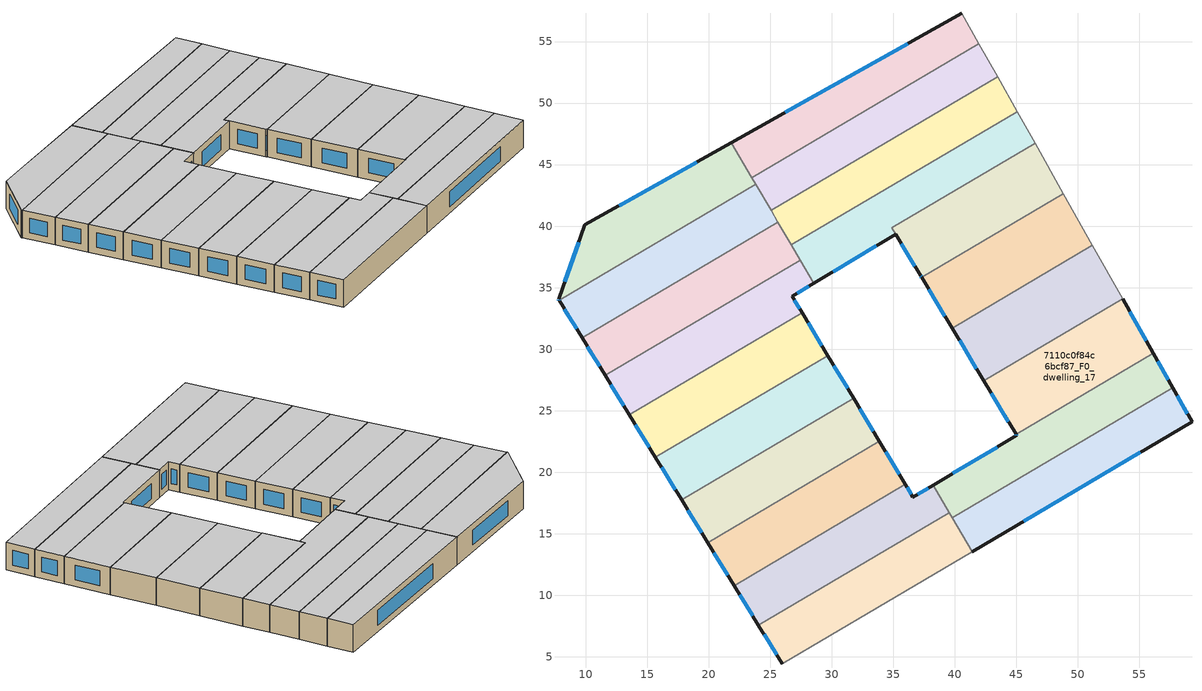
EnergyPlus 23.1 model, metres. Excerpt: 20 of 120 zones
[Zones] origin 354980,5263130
7110c0f84c6bcf87_F0_dwelling_0
 floor ground (EU_floor_Construction): 21.82,46.78 23.82,43.4 7.85,33.97 7.8,34.05 9.94,40.1 z0
 wall outside (EU_wall_Construction): 21.82,46.78 9.94,40.1 7.8,34.05 7.85,33.97 z0:3
 wall to 7110c0f84c6bcf87_F0_dwelling_1 (EU_wall_Construction): 7.85,33.97 23.82,43.4 z0:3
 wall to 7110c0f84c6bcf87_F0_dwelling_10 (EU_wall_Construction): 23.5,43.93 21.82,46.78 z0:3
 wall to 7110c0f84c6bcf87_F0_dwelling_11 (EU_wall_Construction): 23.82,43.4 23.5,43.93 z0:3
 window (EU_Window_Construction): 7.81,34.03 7.83,33.99 / 9.44,38.68 8.3,35.47 / 19.03,45.21 12.73,41.67 z0.7:2.3
 ceiling to 7110c0f84c6bcf87_F1_dwelling_0 (EU_floor_Construction): 23.82,43.4 21.82,46.78 9.94,40.1 7.8,34.05 7.85,33.97 z3
7110c0f84c6bcf87_F0_dwelling_1
 floor ground (EU_floor_Construction): 23.82,43.4 25.63,40.33 9.71,30.93 7.85,33.97 z0
 wall outside (EU_wall_Construction): 7.85,33.97 9.71,30.93 z0:3
 wall to 7110c0f84c6bcf87_F0_dwelling_2 (EU_wall_Construction): 9.71,30.93 25.63,40.33 z0:3
 wall to 7110c0f84c6bcf87_F0_dwelling_11 (EU_wall_Construction): 25.07,41.27 23.82,43.4 z0:3
 wall to 7110c0f84c6bcf87_F0_dwelling_12 (EU_wall_Construction): 25.63,40.33 25.07,41.27 z0:3
 window (EU_Window_Construction): 8.28,33.26 9.27,31.65 z0.7:2.3
 ceiling to 7110c0f84c6bcf87_F1_dwelling_1 (EU_floor_Construction): 25.63,40.33 23.82,43.4 7.85,33.97 9.71,30.93 z3
7110c0f84c6bcf87_F0_dwelling_10
 floor ground (EU_floor_Construction): 40.56,57.3 41.96,54.82 23.5,43.93 21.82,46.78 z0
 wall outside (EU_wall_Construction): 40.56,57.3 21.82,46.78 z0:3
 wall to 7110c0f84c6bcf87_F0_dwelling_11 (EU_wall_Construction): 23.5,43.93 41.96,54.82 z0:3
 wall adiabatic (EU_wall_Construction): 41.96,54.82 40.56,57.3 z0:3
 window (EU_Window_Construction): 36.16,54.83 26.22,49.25 z0.7:2.3
 ceiling to 7110c0f84c6bcf87_F1_dwelling_10 (EU_floor_Construction): 41.96,54.82 40.56,57.3 21.82,46.78 23.5,43.93 z3
7110c0f84c6bcf87_F0_dwelling_11
 floor ground (EU_floor_Construction): 41.96,54.82 43.48,52.13 25.07,41.27 23.5,43.93 z0
 wall to 7110c0f84c6bcf87_F0_dwelling_12 (EU_wall_Construction): 25.07,41.27 43.48,52.13 z0:3
 wall adiabatic (EU_wall_Construction): 43.48,52.13 41.96,54.82 z0:3
 ceiling to 7110c0f84c6bcf87_F1_dwelling_11 (EU_floor_Construction): 43.48,52.13 41.96,54.82 23.5,43.93 25.07,41.27 z3
7110c0f84c6bcf87_F0_dwelling_12
 floor ground (EU_floor_Construction): 43.48,52.13 45.07,49.31 26.72,38.48 25.07,41.27 z0
 wall adiabatic (EU_wall_Construction): 45.07,49.31 43.48,52.13 z0:3
 wall to 7110c0f84c6bcf87_F0_dwelling_13 (EU_wall_Construction): 26.72,38.48 45.07,49.31 z0:3
 wall to 7110c0f84c6bcf87_F0_dwelling_2 (EU_wall_Construction): 25.63,40.33 26.72,38.48 z0:3
 ceiling to 7110c0f84c6bcf87_F1_dwelling_12 (EU_floor_Construction): 45.07,49.31 43.48,52.13 25.07,41.27 26.72,38.48 z3
7110c0f84c6bcf87_F0_dwelling_13
 floor ground (EU_floor_Construction): 45.07,49.31 46.52,46.73 34.88,39.86 35.19,39.34 28.55,35.38 26.72,38.48 z0
 wall outside (EU_wall_Construction): 28.55,35.38 35.19,39.34 z0:3
 wall adiabatic (EU_wall_Construction): 46.52,46.73 45.07,49.31 z0:3
 wall to 7110c0f84c6bcf87_F0_dwelling_14 (EU_wall_Construction): 34.88,39.87 46.52,46.73 / 35.19,39.34 34.88,39.86 z0:3
 wall to 7110c0f84c6bcf87_F0_dwelling_3 (EU_wall_Construction): 27.45,37.24 28.55,35.38 z0:3
 wall to 7110c0f84c6bcf87_F0_dwelling_2 (EU_wall_Construction): 26.72,38.48 27.45,37.25 z0:3
 window (EU_Window_Construction): 30.11,36.31 33.63,38.41 z0.7:2.3
 ceiling to 7110c0f84c6bcf87_F1_dwelling_13 (EU_floor_Construction): 46.52,46.73 45.07,49.31 26.72,38.48 28.55,35.38 35.19,39.34 34.88,39.86 z3
7110c0f84c6bcf87_F0_dwelling_14
 floor ground (EU_floor_Construction): 46.52,46.73 48.83,42.64 37.3,35.84 37.22,35.97 34.88,39.87 z0
 wall outside (EU_wall_Construction): 35.19,39.35 37.22,35.97 37.3,35.84 z0:3
 wall adiabatic (EU_wall_Construction): 48.83,42.64 46.52,46.73 z0:3
 wall to 7110c0f84c6bcf87_F0_dwelling_15 (EU_wall_Construction): 37.3,35.84 48.83,42.64 z0:3
 window (EU_Window_Construction): 37.24,35.94 37.28,35.87 / 35.67,38.55 36.75,36.76 z0.7:2.3
 ceiling to 7110c0f84c6bcf87_F1_dwelling_14 (EU_floor_Construction): 48.83,42.64 46.52,46.73 34.88,39.87 37.22,35.97 37.3,35.84 z3
7110c0f84c6bcf87_F0_dwelling_15
 floor ground (EU_floor_Construction): 48.83,42.64 51.19,38.45 39.78,31.72 37.3,35.84 z0
 wall outside (EU_wall_Construction): 37.3,35.84 39.78,31.72 z0:3
 wall adiabatic (EU_wall_Construction): 51.19,38.45 48.83,42.64 z0:3
 wall to 7110c0f84c6bcf87_F0_dwelling_16 (EU_wall_Construction): 39.78,31.72 51.19,38.45 z0:3
 window (EU_Window_Construction): 37.88,34.87 39.2,32.68 z0.7:2.3
 ceiling to 7110c0f84c6bcf87_F1_dwelling_15 (EU_floor_Construction): 51.19,38.45 48.83,42.64 37.3,35.84 39.78,31.72 z3
7110c0f84c6bcf87_F0_dwelling_16
 floor ground (EU_floor_Construction): 51.19,38.45 53.65,34.08 42.36,27.42 39.78,31.72 z0
 wall outside (EU_wall_Construction): 39.78,31.72 42.36,27.42 z0:3
 wall to 7110c0f84c6bcf87_F0_dwelling_17 (EU_wall_Construction): 42.36,27.42 53.65,34.08 z0:3
 wall adiabatic (EU_wall_Construction): 53.65,34.08 51.19,38.45 z0:3
 window (EU_Window_Construction): 40.39,30.71 41.76,28.43 z0.7:2.3
 ceiling to 7110c0f84c6bcf87_F1_dwelling_16 (EU_floor_Construction): 53.65,34.08 51.19,38.45 39.78,31.72 42.36,27.42 z3
7110c0f84c6bcf87_F0_dwelling_17
 floor ground (EU_floor_Construction): 53.65,34.08 56.14,29.66 44.98,23.08 42.36,27.42 z0
 wall outside (EU_wall_Construction): 42.36,27.42 44.98,23.08 / 56.14,29.66 53.65,34.08 z0:3
 wall to 7110c0f84c6bcf87_F0_dwelling_18 (EU_wall_Construction): 44.98,23.08 56.14,29.66 z0:3
 window (EU_Window_Construction): 42.98,26.4 44.36,24.1 / 55.55,30.7 54.23,33.04 z0.7:2.3
 ceiling to 7110c0f84c6bcf87_F1_dwelling_17 (EU_floor_Construction): 56.14,29.66 53.65,34.08 42.36,27.42 44.98,23.08 z3
7110c0f84c6bcf87_F0_dwelling_18
 floor ground (EU_floor_Construction): 56.14,29.66 57.72,26.86 39.81,16.3 38.24,18.95 45.03,23 44.98,23.08 z0
 wall outside (EU_wall_Construction): 57.72,26.86 56.14,29.66 / 44.98,23.08 45.03,23 38.24,18.95 z0:3
 wall to 7110c0f84c6bcf87_F0_dwelling_19 (EU_wall_Construction): 39.81,16.3 57.72,26.86 z0:3
 wall to 7110c0f84c6bcf87_F0_dwelling_8 (EU_wall_Construction): 38.24,18.95 39.56,16.72 z0:3
 wall to 7110c0f84c6bcf87_F0_dwelling_9 (EU_wall_Construction): 39.56,16.72 39.81,16.3 z0:3
 window (EU_Window_Construction): 57.35,27.52 56.51,29.01 / 43.43,22.05 39.84,19.9 / 44.99,23.06 45.01,23.02 z0.7:2.3
 ceiling to 7110c0f84c6bcf87_F1_dwelling_18 (EU_floor_Construction): 57.72,26.86 56.14,29.66 44.98,23.08 45.03,23 38.24,18.95 39.81,16.3 z3
7110c0f84c6bcf87_F0_dwelling_19
 floor ground (EU_floor_Construction): 57.72,26.86 59.28,24.09 41.43,13.56 39.81,16.3 z0
 wall outside (EU_wall_Construction): 41.43,13.56 59.28,24.09 57.72,26.86 z0:3
 wall to 7110c0f84c6bcf87_F0_dwelling_9 (EU_wall_Construction): 39.81,16.3 41.43,13.56 z0:3
 window (EU_Window_Construction): 58.91,24.74 58.08,26.21 / 45.62,16.03 55.09,21.62 z0.7:2.3
 ceiling to 7110c0f84c6bcf87_F1_dwelling_19 (EU_floor_Construction): 59.28,24.09 57.72,26.86 39.81,16.3 41.43,13.56 z3
7110c0f84c6bcf87_F0_dwelling_2
 floor ground (EU_floor_Construction): 25.63,40.33 27.45,37.25 11.58,27.88 9.71,30.93 z0
 wall outside (EU_wall_Construction): 9.71,30.93 11.58,27.88 z0:3
 wall to 7110c0f84c6bcf87_F0_dwelling_3 (EU_wall_Construction): 11.58,27.88 27.45,37.25 z0:3
 window (EU_Window_Construction): 10.15,30.22 11.14,28.6 z0.7:2.3
 ceiling to 7110c0f84c6bcf87_F1_dwelling_2 (EU_floor_Construction): 27.45,37.25 25.63,40.33 9.71,30.93 11.58,27.88 z3
7110c0f84c6bcf87_F0_dwelling_3
 floor ground (EU_floor_Construction): 27.45,37.25 28.55,35.38 26.78,34.32 27.6,32.96 13.56,24.67 11.58,27.88 z0
 wall outside (EU_wall_Construction): 27.6,32.96 26.78,34.32 28.55,35.38 / 11.58,27.88 13.56,24.67 z0:3
 wall to 7110c0f84c6bcf87_F0_dwelling_4 (EU_wall_Construction): 13.56,24.67 27.6,32.96 z0:3
 window (EU_Window_Construction): 27.19,34.56 28.14,35.13 / 27.4,33.27 26.97,34 / 12.05,27.13 13.09,25.42 z0.7:2.3
 ceiling to 7110c0f84c6bcf87_F1_dwelling_3 (EU_floor_Construction): 27.6,32.96 26.78,34.32 28.55,35.38 27.45,37.25 11.58,27.88 13.56,24.67 z3
7110c0f84c6bcf87_F0_dwelling_4
 floor ground (EU_floor_Construction): 27.6,32.96 29.68,29.48 15.68,21.21 13.56,24.67 z0
 wall outside (EU_wall_Construction): 13.56,24.67 15.68,21.21 / 29.68,29.48 27.6,32.96 z0:3
 wall to 7110c0f84c6bcf87_F0_dwelling_5 (EU_wall_Construction): 15.68,21.21 29.68,29.48 z0:3
 window (EU_Window_Construction): 14.05,23.86 15.18,22.02 / 29.19,30.3 28.09,32.14 z0.7:2.3
 ceiling to 7110c0f84c6bcf87_F1_dwelling_4 (EU_floor_Construction): 29.68,29.48 27.6,32.96 13.56,24.67 15.68,21.21 z3
7110c0f84c6bcf87_F0_dwelling_5
 floor ground (EU_floor_Construction): 29.68,29.48 31.78,26 17.8,17.75 15.68,21.21 z0
 wall outside (EU_wall_Construction): 15.68,21.21 17.8,17.75 / 31.78,26 29.68,29.48 z0:3
 wall to 7110c0f84c6bcf87_F0_dwelling_6 (EU_wall_Construction): 17.8,17.75 31.78,26 z0:3
 window (EU_Window_Construction): 16.18,20.4 17.3,18.56 / 31.29,26.81 30.18,28.66 z0.7:2.3
 ceiling to 7110c0f84c6bcf87_F1_dwelling_5 (EU_floor_Construction): 31.78,26 29.68,29.48 15.68,21.21 17.8,17.75 z3
7110c0f84c6bcf87_F0_dwelling_6
 floor ground (EU_floor_Construction): 31.78,26 33.88,22.5 19.93,14.28 17.8,17.75 z0
 wall outside (EU_wall_Construction): 17.8,17.75 19.93,14.28 / 33.88,22.5 31.78,26 z0:3
 wall to 7110c0f84c6bcf87_F0_dwelling_7 (EU_wall_Construction): 19.93,14.28 33.88,22.5 z0:3
 window (EU_Window_Construction): 18.3,16.93 19.43,15.09 / 33.39,23.32 32.27,25.18 z0.7:2.3
 ceiling to 7110c0f84c6bcf87_F1_dwelling_6 (EU_floor_Construction): 33.88,22.5 31.78,26 17.8,17.75 19.93,14.28 z3
7110c0f84c6bcf87_F0_dwelling_7
 floor ground (EU_floor_Construction): 33.88,22.5 35.98,19 22.07,10.79 19.93,14.28 z0
 wall outside (EU_wall_Construction): 19.93,14.28 22.07,10.79 / 35.98,19 33.88,22.5 z0:3
 wall to 7110c0f84c6bcf87_F0_dwelling_8 (EU_wall_Construction): 22.07,10.79 35.98,19 z0:3
 window (EU_Window_Construction): 20.43,13.46 21.57,11.61 / 35.49,19.83 34.37,21.68 z0.7:2.3
 ceiling to 7110c0f84c6bcf87_F1_dwelling_7 (EU_floor_Construction): 35.98,19 33.88,22.5 19.93,14.28 22.07,10.79 z3
7110c0f84c6bcf87_F0_dwelling_8
 floor ground (EU_floor_Construction): 38.24,18.95 39.56,16.72 24.05,7.57 22.07,10.79 35.98,19 36.6,17.97 z0
 wall outside (EU_wall_Construction): 38.24,18.95 36.6,17.97 35.98,19 / 22.07,10.79 24.05,7.57 z0:3
 wall to 7110c0f84c6bcf87_F0_dwelling_9 (EU_wall_Construction): 24.05,7.57 39.56,16.72 z0:3
 window (EU_Window_Construction): 37.86,18.72 36.99,18.2 / 22.53,10.04 23.58,8.32 / 36.46,18.21 36.13,18.76 z0.7:2.3
 ceiling to 7110c0f84c6bcf87_F1_dwelling_8 (EU_floor_Construction): 39.56,16.72 38.24,18.95 36.6,17.97 35.98,19 22.07,10.79 24.05,7.57 z3
7110c0f84c6bcf87_F0_dwelling_9
 floor ground (EU_floor_Construction): 39.56,16.72 41.43,13.56 25.97,4.43 24.05,7.57 z0
 wall outside (EU_wall_Construction): 24.05,7.57 25.97,4.43 z0:3
 wall adiabatic (EU_wall_Construction): 25.97,4.43 41.43,13.56 z0:3
 window (EU_Window_Construction): 24.5,6.83 25.52,5.17 z0.7:2.3
 ceiling to 7110c0f84c6bcf87_F1_dwelling_9 (EU_floor_Construction): 41.43,13.56 39.56,16.72 24.05,7.57 25.97,4.43 z3
[Building]
EU S2 Campaign: North Axis=0; Terrain=City; Solar Distribution=FullExterior
[Site:Location]
Budapest.Ferenc.Liszt.Intl.AP: Latitude=47.437; Longitude=19.256; Time Zone=1; Elevation=185
[SizingPeriod:WeatherFileDays]
AnnualSizingPeriod: Begin Month=1; Begin Day of Month=1; End Month=12; End Day of Month=31; Day of Week for Start Day=Monday; Use Weather File Daylight Saving Period=No; Use Weather File Rain and Snow Indicators=No
[MATERIAL]
EU_InternalMass_Material: Roughness=MediumRough; Thickness=0.1; Conductivity=1; Density=1800; Specific Heat=900; Thermal Absorptance=0.9; Solar Absorptance=0.7; Visible Absorptance=0.7
[MATERIAL:NOMASS] Roughness=MediumRough; Thermal Absorptance=0.9; Solar Absorptance=0.7; Visible Absorptance=0.7
Name | Thermal Resistance
EU_wall_NoMass | 0.832559
EU_floor_NoMass | 0.872794
[WINDOWMATERIAL:SIMPLEGLAZINGSYSTEM]
EU_Window_SimpleGlazing: UFactor=2.79869; Solar Heat Gain Coefficient=0.75; Visible Transmittance=0.75
[CONSTRUCTION]
EU_wall_Construction: EU_wall_NoMass
EU_floor_Construction: EU_floor_NoMass
EU_Window_Construction: EU_Window_SimpleGlazing
EU_InternalMass_Construction: EU_InternalMass_Material
[ZONE] Type=1; Multiplier=1; Ceiling Height=autocalculate; Floor Area=autocalculate; Part of Total Floor Area=Yes
Name | Volume
7110c0f84c6bcf87_F0_dwelling_0; 7110c0f84c6bcf87_F0_dwelling_8 | 198.096
7110c0f84c6bcf87_F0_dwelling_1; 7110c0f84c6bcf87_F0_dwelling_7 | 198.142
7110c0f84c6bcf87_F0_dwelling_10 | 198.095
7110c0f84c6bcf87_F0_dwelling_11 | 198.165
7110c0f84c6bcf87_F0_dwelling_12 | 207.675
7110c0f84c6bcf87_F0_dwelling_13 | 203.105
7110c0f84c6bcf87_F0_dwelling_14 | 189.547
7110c0f84c6bcf87_F0_dwelling_15 | 192.073
7110c0f84c6bcf87_F0_dwelling_16 | 198.118
7110c0f84c6bcf87_F0_dwelling_17; 7110c0f84c6bcf87_F0_dwelling_9 | 198.122
7110c0f84c6bcf87_F0_dwelling_18 | 198.132
7110c0f84c6bcf87_F0_dwelling_19 | 198.094
7110c0f84c6bcf87_F0_dwelling_2 | 198.103
7110c0f84c6bcf87_F0_dwelling_3 | 198.129
7110c0f84c6bcf87_F0_dwelling_4 | 198.109
7110c0f84c6bcf87_F0_dwelling_5 | 198.108
7110c0f84c6bcf87_F0_dwelling_6 | 198.105
[INTERNALMASS] Construction=EU_InternalMass_Construction
Name | Zone or ZoneList | Surface Area
7110c0f84c6bcf87_F0_dwelling_0_EU_InternalMass | 7110c0f84c6bcf87_F0_dwelling_0 | 66.0321
7110c0f84c6bcf87_F0_dwelling_1_EU_InternalMass | 7110c0f84c6bcf87_F0_dwelling_1 | 66.0471
7110c0f84c6bcf87_F0_dwelling_2_EU_InternalMass | 7110c0f84c6bcf87_F0_dwelling_2 | 66.0344
7110c0f84c6bcf87_F0_dwelling_3_EU_InternalMass | 7110c0f84c6bcf87_F0_dwelling_3 | 66.0432
7110c0f84c6bcf87_F0_dwelling_4_EU_InternalMass | 7110c0f84c6bcf87_F0_dwelling_4 | 66.0362
7110c0f84c6bcf87_F0_dwelling_5_EU_InternalMass | 7110c0f84c6bcf87_F0_dwelling_5 | 66.0361
7110c0f84c6bcf87_F0_dwelling_6_EU_InternalMass | 7110c0f84c6bcf87_F0_dwelling_6 | 66.0352
7110c0f84c6bcf87_F0_dwelling_7_EU_InternalMass | 7110c0f84c6bcf87_F0_dwelling_7 | 66.0478
7110c0f84c6bcf87_F0_dwelling_8_EU_InternalMass | 7110c0f84c6bcf87_F0_dwelling_8 | 66.032
7110c0f84c6bcf87_F0_dwelling_9_EU_InternalMass | 7110c0f84c6bcf87_F0_dwelling_9 | 66.0406
7110c0f84c6bcf87_F0_dwelling_10_EU_InternalMass | 7110c0f84c6bcf87_F0_dwelling_10 | 66.0316
7110c0f84c6bcf87_F0_dwelling_11_EU_InternalMass | 7110c0f84c6bcf87_F0_dwelling_11 | 66.0552
7110c0f84c6bcf87_F0_dwelling_12_EU_InternalMass | 7110c0f84c6bcf87_F0_dwelling_12 | 69.2247
7110c0f84c6bcf87_F0_dwelling_13_EU_InternalMass | 7110c0f84c6bcf87_F0_dwelling_13 | 67.7011
7110c0f84c6bcf87_F0_dwelling_14_EU_InternalMass | 7110c0f84c6bcf87_F0_dwelling_14 | 63.1886
7110c0f84c6bcf87_F0_dwelling_15_EU_InternalMass | 7110c0f84c6bcf87_F0_dwelling_15 | 64.0281
7110c0f84c6bcf87_F0_dwelling_16_EU_InternalMass | 7110c0f84c6bcf87_F0_dwelling_16 | 66.0394
7110c0f84c6bcf87_F0_dwelling_17_EU_InternalMass | 7110c0f84c6bcf87_F0_dwelling_17 | 66.0407
7110c0f84c6bcf87_F0_dwelling_18_EU_InternalMass | 7110c0f84c6bcf87_F0_dwelling_18 | 66.0438
7110c0f84c6bcf87_F0_dwelling_19_EU_InternalMass | 7110c0f84c6bcf87_F0_dwelling_19 | 66.0315
[OTHEREQUIPMENT] Fuel Type=Electricity; Design Level Calculation Method=Watts/Area; Power per Zone Floor Area=1; Fraction Latent=0; Fraction Radiant=0; Fraction Lost=0; Carbon Dioxide Generation Rate=0; EndUse Subcategory=EU_Step8_InternalGains
Name | Zone or ZoneList or Space or SpaceList | Schedule
EU_Step8_InternalGain_7110c0f84c6bcf87_F0_dwelling_0_f000 | 7110c0f84c6bcf87_F0_dwelling_0 | EU_Step8_GainSchedule_7110c0f84c6bcf87_F0_dwelling_0_f000
EU_Step8_InternalGain_7110c0f84c6bcf87_F0_dwelling_1_f000 | 7110c0f84c6bcf87_F0_dwelling_1 | EU_Step8_GainSchedule_7110c0f84c6bcf87_F0_dwelling_1_f000
EU_Step8_InternalGain_7110c0f84c6bcf87_F0_dwelling_2_f000 | 7110c0f84c6bcf87_F0_dwelling_2 | EU_Step8_GainSchedule_7110c0f84c6bcf87_F0_dwelling_2_f000
EU_Step8_InternalGain_7110c0f84c6bcf87_F0_dwelling_3_f000 | 7110c0f84c6bcf87_F0_dwelling_3 | EU_Step8_GainSchedule_7110c0f84c6bcf87_F0_dwelling_3_f000
EU_Step8_InternalGain_7110c0f84c6bcf87_F0_dwelling_4_f000 | 7110c0f84c6bcf87_F0_dwelling_4 | EU_Step8_GainSchedule_7110c0f84c6bcf87_F0_dwelling_4_f000
EU_Step8_InternalGain_7110c0f84c6bcf87_F0_dwelling_5_f000 | 7110c0f84c6bcf87_F0_dwelling_5 | EU_Step8_GainSchedule_7110c0f84c6bcf87_F0_dwelling_5_f000
EU_Step8_InternalGain_7110c0f84c6bcf87_F0_dwelling_6_f000 | 7110c0f84c6bcf87_F0_dwelling_6 | EU_Step8_GainSchedule_7110c0f84c6bcf87_F0_dwelling_6_f000
EU_Step8_InternalGain_7110c0f84c6bcf87_F0_dwelling_7_f000 | 7110c0f84c6bcf87_F0_dwelling_7 | EU_Step8_GainSchedule_7110c0f84c6bcf87_F0_dwelling_7_f000
EU_Step8_InternalGain_7110c0f84c6bcf87_F0_dwelling_8_f000 | 7110c0f84c6bcf87_F0_dwelling_8 | EU_Step8_GainSchedule_7110c0f84c6bcf87_F0_dwelling_8_f000
EU_Step8_InternalGain_7110c0f84c6bcf87_F0_dwelling_9_f000 | 7110c0f84c6bcf87_F0_dwelling_9 | EU_Step8_GainSchedule_7110c0f84c6bcf87_F0_dwelling_9_f000
EU_Step8_InternalGain_7110c0f84c6bcf87_F0_dwelling_10_f000 | 7110c0f84c6bcf87_F0_dwelling_10 | EU_Step8_GainSchedule_7110c0f84c6bcf87_F0_dwelling_10_f000
EU_Step8_InternalGain_7110c0f84c6bcf87_F0_dwelling_11_f000 | 7110c0f84c6bcf87_F0_dwelling_11 | EU_Step8_GainSchedule_7110c0f84c6bcf87_F0_dwelling_11_f000
EU_Step8_InternalGain_7110c0f84c6bcf87_F0_dwelling_12_f000 | 7110c0f84c6bcf87_F0_dwelling_12 | EU_Step8_GainSchedule_7110c0f84c6bcf87_F0_dwelling_12_f000
EU_Step8_InternalGain_7110c0f84c6bcf87_F0_dwelling_13_f000 | 7110c0f84c6bcf87_F0_dwelling_13 | EU_Step8_GainSchedule_7110c0f84c6bcf87_F0_dwelling_13_f000
EU_Step8_InternalGain_7110c0f84c6bcf87_F0_dwelling_14_f000 | 7110c0f84c6bcf87_F0_dwelling_14 | EU_Step8_GainSchedule_7110c0f84c6bcf87_F0_dwelling_14_f000
EU_Step8_InternalGain_7110c0f84c6bcf87_F0_dwelling_15_f000 | 7110c0f84c6bcf87_F0_dwelling_15 | EU_Step8_GainSchedule_7110c0f84c6bcf87_F0_dwelling_15_f000
EU_Step8_InternalGain_7110c0f84c6bcf87_F0_dwelling_16_f000 | 7110c0f84c6bcf87_F0_dwelling_16 | EU_Step8_GainSchedule_7110c0f84c6bcf87_F0_dwelling_16_f000
EU_Step8_InternalGain_7110c0f84c6bcf87_F0_dwelling_17_f000 | 7110c0f84c6bcf87_F0_dwelling_17 | EU_Step8_GainSchedule_7110c0f84c6bcf87_F0_dwelling_17_f000
EU_Step8_InternalGain_7110c0f84c6bcf87_F0_dwelling_18_f000 | 7110c0f84c6bcf87_F0_dwelling_18 | EU_Step8_GainSchedule_7110c0f84c6bcf87_F0_dwelling_18_f000
EU_Step8_InternalGain_7110c0f84c6bcf87_F0_dwelling_19_f000 | 7110c0f84c6bcf87_F0_dwelling_19 | EU_Step8_GainSchedule_7110c0f84c6bcf87_F0_dwelling_19_f000
[ZONEVENTILATION:DESIGNFLOWRATE] Schedule=EU_AlwaysOn; Design Flow Rate Calculation Method=AirChanges/Hour; Air Changes per Hour=0.475469; Ventilation Type=Natural; Fan Pressure Rise=0; Fan Total Efficiency=1; Constant Term Coefficient=1; Temperature Term Coefficient=0; Velocity Term Coefficient=0; Velocity Squared Term Coefficient=0; Minimum Indoor Temperature=-100; Maximum Indoor Temperature=100; Delta Temperature=-100; Minimum Outdoor Temperature=-100; Maximum Outdoor Temperature=100; Maximum Wind Speed=40
Name | Zone or ZoneList or Space or SpaceList
EU_ConstantAir_7110c0f84c6bcf87_F0_dwelling_0 | 7110c0f84c6bcf87_F0_dwelling_0
EU_ConstantAir_7110c0f84c6bcf87_F0_dwelling_1 | 7110c0f84c6bcf87_F0_dwelling_1
EU_ConstantAir_7110c0f84c6bcf87_F0_dwelling_2 | 7110c0f84c6bcf87_F0_dwelling_2
EU_ConstantAir_7110c0f84c6bcf87_F0_dwelling_3 | 7110c0f84c6bcf87_F0_dwelling_3
EU_ConstantAir_7110c0f84c6bcf87_F0_dwelling_4 | 7110c0f84c6bcf87_F0_dwelling_4
EU_ConstantAir_7110c0f84c6bcf87_F0_dwelling_5 | 7110c0f84c6bcf87_F0_dwelling_5
EU_ConstantAir_7110c0f84c6bcf87_F0_dwelling_6 | 7110c0f84c6bcf87_F0_dwelling_6
EU_ConstantAir_7110c0f84c6bcf87_F0_dwelling_7 | 7110c0f84c6bcf87_F0_dwelling_7
EU_ConstantAir_7110c0f84c6bcf87_F0_dwelling_8 | 7110c0f84c6bcf87_F0_dwelling_8
EU_ConstantAir_7110c0f84c6bcf87_F0_dwelling_9 | 7110c0f84c6bcf87_F0_dwelling_9
EU_ConstantAir_7110c0f84c6bcf87_F0_dwelling_10 | 7110c0f84c6bcf87_F0_dwelling_10
EU_ConstantAir_7110c0f84c6bcf87_F0_dwelling_11 | 7110c0f84c6bcf87_F0_dwelling_11
EU_ConstantAir_7110c0f84c6bcf87_F0_dwelling_12 | 7110c0f84c6bcf87_F0_dwelling_12
EU_ConstantAir_7110c0f84c6bcf87_F0_dwelling_13 | 7110c0f84c6bcf87_F0_dwelling_13
EU_ConstantAir_7110c0f84c6bcf87_F0_dwelling_14 | 7110c0f84c6bcf87_F0_dwelling_14
EU_ConstantAir_7110c0f84c6bcf87_F0_dwelling_15 | 7110c0f84c6bcf87_F0_dwelling_15
EU_ConstantAir_7110c0f84c6bcf87_F0_dwelling_16 | 7110c0f84c6bcf87_F0_dwelling_16
EU_ConstantAir_7110c0f84c6bcf87_F0_dwelling_17 | 7110c0f84c6bcf87_F0_dwelling_17
EU_ConstantAir_7110c0f84c6bcf87_F0_dwelling_18 | 7110c0f84c6bcf87_F0_dwelling_18
EU_ConstantAir_7110c0f84c6bcf87_F0_dwelling_19 | 7110c0f84c6bcf87_F0_dwelling_19
[HVACTEMPLATE:THERMOSTAT] Constant Heating Setpoint=20; Constant Cooling Setpoint=50
EU_HeatOnly_7110c0f84c6bcf87_F0_dwelling_0; EU_HeatOnly_7110c0f84c6bcf87_F0_dwelling_1; EU_HeatOnly_7110c0f84c6bcf87_F0_dwelling_2; EU_HeatOnly_7110c0f84c6bcf87_F0_dwelling_3; EU_HeatOnly_7110c0f84c6bcf87_F0_dwelling_4; EU_HeatOnly_7110c0f84c6bcf87_F0_dwelling_5; EU_HeatOnly_7110c0f84c6bcf87_F0_dwelling_6; EU_HeatOnly_7110c0f84c6bcf87_F0_dwelling_7; EU_HeatOnly_7110c0f84c6bcf87_F0_dwelling_8; EU_HeatOnly_7110c0f84c6bcf87_F0_dwelling_9; EU_HeatOnly_7110c0f84c6bcf87_F0_dwelling_10; EU_HeatOnly_7110c0f84c6bcf87_F0_dwelling_11; EU_HeatOnly_7110c0f84c6bcf87_F0_dwelling_12; EU_HeatOnly_7110c0f84c6bcf87_F0_dwelling_13; EU_HeatOnly_7110c0f84c6bcf87_F0_dwelling_14; EU_HeatOnly_7110c0f84c6bcf87_F0_dwelling_15; EU_HeatOnly_7110c0f84c6bcf87_F0_dwelling_16; EU_HeatOnly_7110c0f84c6bcf87_F0_dwelling_17; EU_HeatOnly_7110c0f84c6bcf87_F0_dwelling_18; EU_HeatOnly_7110c0f84c6bcf87_F0_dwelling_19; EU_HeatOnly_7110c0f84c6bcf87_F1_dwelling_0; EU_HeatOnly_7110c0f84c6bcf87_F1_dwelling_1; EU_HeatOnly_7110c0f84c6bcf87_F1_dwelling_2; EU_HeatOnly_7110c0f84c6bcf87_F1_dwelling_3; EU_HeatOnly_7110c0f84c6bcf87_F1_dwelling_4; EU_HeatOnly_7110c0f84c6bcf87_F1_dwelling_5; EU_HeatOnly_7110c0f84c6bcf87_F1_dwelling_6; EU_HeatOnly_7110c0f84c6bcf87_F1_dwelling_7; EU_HeatOnly_7110c0f84c6bcf87_F1_dwelling_8; EU_HeatOnly_7110c0f84c6bcf87_F1_dwelling_9; EU_HeatOnly_7110c0f84c6bcf87_F1_dwelling_10; EU_HeatOnly_7110c0f84c6bcf87_F1_dwelling_11; EU_HeatOnly_7110c0f84c6bcf87_F1_dwelling_12; EU_HeatOnly_7110c0f84c6bcf87_F1_dwelling_13; EU_HeatOnly_7110c0f84c6bcf87_F1_dwelling_14; EU_HeatOnly_7110c0f84c6bcf87_F1_dwelling_15; EU_HeatOnly_7110c0f84c6bcf87_F1_dwelling_16; EU_HeatOnly_7110c0f84c6bcf87_F1_dwelling_17; EU_HeatOnly_7110c0f84c6bcf87_F1_dwelling_18; EU_HeatOnly_7110c0f84c6bcf87_F1_dwelling_19; EU_HeatOnly_7110c0f84c6bcf87_F2_dwelling_0; EU_HeatOnly_7110c0f84c6bcf87_F2_dwelling_1; EU_HeatOnly_7110c0f84c6bcf87_F2_dwelling_2; EU_HeatOnly_7110c0f84c6bcf87_F2_dwelling_3; EU_HeatOnly_7110c0f84c6bcf87_F2_dwelling_4; EU_HeatOnly_7110c0f84c6bcf87_F2_dwelling_5; EU_HeatOnly_7110c0f84c6bcf87_F2_dwelling_6; EU_HeatOnly_7110c0f84c6bcf87_F2_dwelling_7; EU_HeatOnly_7110c0f84c6bcf87_F2_dwelling_8; EU_HeatOnly_7110c0f84c6bcf87_F2_dwelling_9; EU_HeatOnly_7110c0f84c6bcf87_F2_dwelling_10; EU_HeatOnly_7110c0f84c6bcf87_F2_dwelling_11; EU_HeatOnly_7110c0f84c6bcf87_F2_dwelling_12; EU_HeatOnly_7110c0f84c6bcf87_F2_dwelling_13; EU_HeatOnly_7110c0f84c6bcf87_F2_dwelling_14; EU_HeatOnly_7110c0f84c6bcf87_F2_dwelling_15; EU_HeatOnly_7110c0f84c6bcf87_F2_dwelling_16; EU_HeatOnly_7110c0f84c6bcf87_F2_dwelling_17; EU_HeatOnly_7110c0f84c6bcf87_F2_dwelling_18; EU_HeatOnly_7110c0f84c6bcf87_F2_dwelling_19; EU_HeatOnly_7110c0f84c6bcf87_F3_dwelling_0; EU_HeatOnly_7110c0f84c6bcf87_F3_dwelling_1; EU_HeatOnly_7110c0f84c6bcf87_F3_dwelling_2; EU_HeatOnly_7110c0f84c6bcf87_F3_dwelling_3; EU_HeatOnly_7110c0f84c6bcf87_F3_dwelling_4; EU_HeatOnly_7110c0f84c6bcf87_F3_dwelling_5; EU_HeatOnly_7110c0f84c6bcf87_F3_dwelling_6; EU_HeatOnly_7110c0f84c6bcf87_F3_dwelling_7; EU_HeatOnly_7110c0f84c6bcf87_F3_dwelling_8; EU_HeatOnly_7110c0f84c6bcf87_F3_dwelling_9; EU_HeatOnly_7110c0f84c6bcf87_F3_dwelling_10; EU_HeatOnly_7110c0f84c6bcf87_F3_dwelling_11; EU_HeatOnly_7110c0f84c6bcf87_F3_dwelling_12; EU_HeatOnly_7110c0f84c6bcf87_F3_dwelling_13; EU_HeatOnly_7110c0f84c6bcf87_F3_dwelling_14; EU_HeatOnly_7110c0f84c6bcf87_F3_dwelling_15; EU_HeatOnly_7110c0f84c6bcf87_F3_dwelling_16; EU_HeatOnly_7110c0f84c6bcf87_F3_dwelling_17; EU_HeatOnly_7110c0f84c6bcf87_F3_dwelling_18; EU_HeatOnly_7110c0f84c6bcf87_F3_dwelling_19; EU_HeatOnly_7110c0f84c6bcf87_F4_dwelling_0; EU_HeatOnly_7110c0f84c6bcf87_F4_dwelling_1; EU_HeatOnly_7110c0f84c6bcf87_F4_dwelling_2; EU_HeatOnly_7110c0f84c6bcf87_F4_dwelling_3; EU_HeatOnly_7110c0f84c6bcf87_F4_dwelling_4; EU_HeatOnly_7110c0f84c6bcf87_F4_dwelling_5; EU_HeatOnly_7110c0f84c6bcf87_F4_dwelling_6; EU_HeatOnly_7110c0f84c6bcf87_F4_dwelling_7; EU_HeatOnly_7110c0f84c6bcf87_F4_dwelling_8; EU_HeatOnly_7110c0f84c6bcf87_F4_dwelling_9; EU_HeatOnly_7110c0f84c6bcf87_F4_dwelling_10; EU_HeatOnly_7110c0f84c6bcf87_F4_dwelling_11; EU_HeatOnly_7110c0f84c6bcf87_F4_dwelling_12; EU_HeatOnly_7110c0f84c6bcf87_F4_dwelling_13; EU_HeatOnly_7110c0f84c6bcf87_F4_dwelling_14; EU_HeatOnly_7110c0f84c6bcf87_F4_dwelling_15; EU_HeatOnly_7110c0f84c6bcf87_F4_dwelling_16; EU_HeatOnly_7110c0f84c6bcf87_F4_dwelling_17; EU_HeatOnly_7110c0f84c6bcf87_F4_dwelling_18; EU_HeatOnly_7110c0f84c6bcf87_F4_dwelling_19; EU_HeatOnly_7110c0f84c6bcf87_F5_dwelling_0; EU_HeatOnly_7110c0f84c6bcf87_F5_dwelling_1; EU_HeatOnly_7110c0f84c6bcf87_F5_dwelling_2; EU_HeatOnly_7110c0f84c6bcf87_F5_dwelling_3; EU_HeatOnly_7110c0f84c6bcf87_F5_dwelling_4; EU_HeatOnly_7110c0f84c6bcf87_F5_dwelling_5; EU_HeatOnly_7110c0f84c6bcf87_F5_dwelling_6; EU_HeatOnly_7110c0f84c6bcf87_F5_dwelling_7; EU_HeatOnly_7110c0f84c6bcf87_F5_dwelling_8; EU_HeatOnly_7110c0f84c6bcf87_F5_dwelling_9; EU_HeatOnly_7110c0f84c6bcf87_F5_dwelling_10; EU_HeatOnly_7110c0f84c6bcf87_F5_dwelling_11; EU_HeatOnly_7110c0f84c6bcf87_F5_dwelling_12; EU_HeatOnly_7110c0f84c6bcf87_F5_dwelling_13; EU_HeatOnly_7110c0f84c6bcf87_F5_dwelling_14; EU_HeatOnly_7110c0f84c6bcf87_F5_dwelling_15; EU_HeatOnly_7110c0f84c6bcf87_F5_dwelling_16; EU_HeatOnly_7110c0f84c6bcf87_F5_dwelling_17; EU_HeatOnly_7110c0f84c6bcf87_F5_dwelling_18; EU_HeatOnly_7110c0f84c6bcf87_F5_dwelling_19
[HVACTEMPLATE:ZONE:IDEALLOADSAIRSYSTEM] System Availability Schedule=EU_AlwaysOn; Maximum Heating Supply Air Temperature=50; Minimum Cooling Supply Air Temperature=13; Maximum Heating Supply Air Humidity Ratio=0.0156; Minimum Cooling Supply Air Humidity Ratio=0.0077; Heating Limit=NoLimit; Cooling Limit=NoLimit; Heating Availability Schedule=EU_AlwaysOn; Cooling Availability Schedule=EU_CoolingOff; Dehumidification Control Type=ConstantSensibleHeatRatio; Cooling Sensible Heat Ratio=0.7; Dehumidification Setpoint=60; Humidification Control Type=None; Humidification Setpoint=30; Outdoor Air Method=None; Outdoor Air Flow Rate per Person=0.00944; Outdoor Air Flow Rate per Zone Floor Area=0; Outdoor Air Flow Rate per Zone=0; Demand Controlled Ventilation Type=None; Outdoor Air Economizer Type=NoEconomizer; Heat Recovery Type=None; Sensible Heat Recovery Effectiveness=0.7; Latent Heat Recovery Effectiveness=0.65
Name | Template Thermostat
7110c0f84c6bcf87_F0_dwelling_0 | EU_HeatOnly_7110c0f84c6bcf87_F0_dwelling_0
7110c0f84c6bcf87_F0_dwelling_1 | EU_HeatOnly_7110c0f84c6bcf87_F0_dwelling_1
7110c0f84c6bcf87_F0_dwelling_2 | EU_HeatOnly_7110c0f84c6bcf87_F0_dwelling_2
7110c0f84c6bcf87_F0_dwelling_3 | EU_HeatOnly_7110c0f84c6bcf87_F0_dwelling_3
7110c0f84c6bcf87_F0_dwelling_4 | EU_HeatOnly_7110c0f84c6bcf87_F0_dwelling_4
7110c0f84c6bcf87_F0_dwelling_5 | EU_HeatOnly_7110c0f84c6bcf87_F0_dwelling_5
7110c0f84c6bcf87_F0_dwelling_6 | EU_HeatOnly_7110c0f84c6bcf87_F0_dwelling_6
7110c0f84c6bcf87_F0_dwelling_7 | EU_HeatOnly_7110c0f84c6bcf87_F0_dwelling_7
7110c0f84c6bcf87_F0_dwelling_8 | EU_HeatOnly_7110c0f84c6bcf87_F0_dwelling_8
7110c0f84c6bcf87_F0_dwelling_9 | EU_HeatOnly_7110c0f84c6bcf87_F0_dwelling_9
7110c0f84c6bcf87_F0_dwelling_10 | EU_HeatOnly_7110c0f84c6bcf87_F0_dwelling_10
7110c0f84c6bcf87_F0_dwelling_11 | EU_HeatOnly_7110c0f84c6bcf87_F0_dwelling_11
7110c0f84c6bcf87_F0_dwelling_12 | EU_HeatOnly_7110c0f84c6bcf87_F0_dwelling_12
7110c0f84c6bcf87_F0_dwelling_13 | EU_HeatOnly_7110c0f84c6bcf87_F0_dwelling_13
7110c0f84c6bcf87_F0_dwelling_14 | EU_HeatOnly_7110c0f84c6bcf87_F0_dwelling_14
7110c0f84c6bcf87_F0_dwelling_15 | EU_HeatOnly_7110c0f84c6bcf87_F0_dwelling_15
7110c0f84c6bcf87_F0_dwelling_16 | EU_HeatOnly_7110c0f84c6bcf87_F0_dwelling_16
7110c0f84c6bcf87_F0_dwelling_17 | EU_HeatOnly_7110c0f84c6bcf87_F0_dwelling_17
7110c0f84c6bcf87_F0_dwelling_18 | EU_HeatOnly_7110c0f84c6bcf87_F0_dwelling_18
7110c0f84c6bcf87_F0_dwelling_19 | EU_HeatOnly_7110c0f84c6bcf87_F0_dwelling_19
[SIZING:ZONE] Zone Cooling Design Supply Air Temperature Input Method=SupplyAirTemperature; Zone Cooling Design Supply Air Temperature=13; Zone Heating Design Supply Air Temperature Input Method=SupplyAirTemperature; Zone Heating Design Supply Air Temperature=50; Zone Cooling Design Supply Air Humidity Ratio=0.008; Zone Heating Design Supply Air Humidity Ratio=0.008; Cooling Design Air Flow Method=DesignDay; Cooling Design Air Flow Rate=0; Cooling Minimum Air Flow per Zone Floor Area=0.000762; Cooling Minimum Air Flow=0; Cooling Minimum Air Flow Fraction=0.2; Heating Design Air Flow Method=DesignDay; Heating Design Air Flow Rate=0; Heating Maximum Air Flow per Zone Floor Area=0.002032; Heating Maximum Air Flow=0.141576; Heating Maximum Air Flow Fraction=0.3; Account for Dedicated Outdoor Air System=No; Dedicated Outdoor Air System Control Strategy=NeutralSupplyAir; Dedicated Outdoor Air Low Setpoint Temperature for Design=autosize; Dedicated Outdoor Air High Setpoint Temperature for Design=autosize; Zone Load Sizing Method=Sensible Load Only No Latent Load; Zone Latent Cooling Design Supply Air Humidity Ratio Input Method=HumidityRatioDifference; Zone Cooling Design Supply Air Humidity Ratio Difference=0.005; Zone Latent Heating Design Supply Air Humidity Ratio Input Method=HumidityRatioDifference; Zone Humidification Design Supply Air Humidity Ratio Difference=0.005
7110c0f84c6bcf87_F0_dwelling_0; 7110c0f84c6bcf87_F0_dwelling_1; 7110c0f84c6bcf87_F0_dwelling_2; 7110c0f84c6bcf87_F0_dwelling_3; 7110c0f84c6bcf87_F0_dwelling_4; 7110c0f84c6bcf87_F0_dwelling_5; 7110c0f84c6bcf87_F0_dwelling_6; 7110c0f84c6bcf87_F0_dwelling_7; 7110c0f84c6bcf87_F0_dwelling_8; 7110c0f84c6bcf87_F0_dwelling_9; 7110c0f84c6bcf87_F0_dwelling_10; 7110c0f84c6bcf87_F0_dwelling_11; 7110c0f84c6bcf87_F0_dwelling_12; 7110c0f84c6bcf87_F0_dwelling_13; 7110c0f84c6bcf87_F0_dwelling_14; 7110c0f84c6bcf87_F0_dwelling_15; 7110c0f84c6bcf87_F0_dwelling_16; 7110c0f84c6bcf87_F0_dwelling_17; 7110c0f84c6bcf87_F0_dwelling_18; 7110c0f84c6bcf87_F0_dwelling_19
[SCHEDULE:CONSTANT]
Name | Hourly Value
EU_AlwaysOn | 1
EU_CoolingOff | 0
[SCHEDULE:FILE] Column Number=1; Rows to Skip at Top=0; Number of Hours of Data=8760; Column Separator=Comma; Interpolate to Timestep=No; Minutes per Item=60; Adjust Schedule for Daylight Savings=Yes
Name | File
EU_Step8_GainSchedule_7110c0f84c6bcf87_F0_dwelling_0_f000 | ../../schedules/7110c0f84c6bcf87/7110c0f84c6bcf87_F0_dwelling_0_f000_gain.csv
EU_Step8_GainSchedule_7110c0f84c6bcf87_F0_dwelling_1_f000 | ../../schedules/7110c0f84c6bcf87/7110c0f84c6bcf87_F0_dwelling_1_f000_gain.csv
EU_Step8_GainSchedule_7110c0f84c6bcf87_F0_dwelling_2_f000 | ../../schedules/7110c0f84c6bcf87/7110c0f84c6bcf87_F0_dwelling_2_f000_gain.csv
EU_Step8_GainSchedule_7110c0f84c6bcf87_F0_dwelling_3_f000 | ../../schedules/7110c0f84c6bcf87/7110c0f84c6bcf87_F0_dwelling_3_f000_gain.csv
EU_Step8_GainSchedule_7110c0f84c6bcf87_F0_dwelling_4_f000 | ../../schedules/7110c0f84c6bcf87/7110c0f84c6bcf87_F0_dwelling_4_f000_gain.csv
EU_Step8_GainSchedule_7110c0f84c6bcf87_F0_dwelling_5_f000 | ../../schedules/7110c0f84c6bcf87/7110c0f84c6bcf87_F0_dwelling_5_f000_gain.csv
EU_Step8_GainSchedule_7110c0f84c6bcf87_F0_dwelling_6_f000 | ../../schedules/7110c0f84c6bcf87/7110c0f84c6bcf87_F0_dwelling_6_f000_gain.csv
EU_Step8_GainSchedule_7110c0f84c6bcf87_F0_dwelling_7_f000 | ../../schedules/7110c0f84c6bcf87/7110c0f84c6bcf87_F0_dwelling_7_f000_gain.csv
EU_Step8_GainSchedule_7110c0f84c6bcf87_F0_dwelling_8_f000 | ../../schedules/7110c0f84c6bcf87/7110c0f84c6bcf87_F0_dwelling_8_f000_gain.csv
EU_Step8_GainSchedule_7110c0f84c6bcf87_F0_dwelling_9_f000 | ../../schedules/7110c0f84c6bcf87/7110c0f84c6bcf87_F0_dwelling_9_f000_gain.csv
EU_Step8_GainSchedule_7110c0f84c6bcf87_F0_dwelling_10_f000 | ../../schedules/7110c0f84c6bcf87/7110c0f84c6bcf87_F0_dwelling_10_f000_gain.csv
EU_Step8_GainSchedule_7110c0f84c6bcf87_F0_dwelling_11_f000 | ../../schedules/7110c0f84c6bcf87/7110c0f84c6bcf87_F0_dwelling_11_f000_gain.csv
EU_Step8_GainSchedule_7110c0f84c6bcf87_F0_dwelling_12_f000 | ../../schedules/7110c0f84c6bcf87/7110c0f84c6bcf87_F0_dwelling_12_f000_gain.csv
EU_Step8_GainSchedule_7110c0f84c6bcf87_F0_dwelling_13_f000 | ../../schedules/7110c0f84c6bcf87/7110c0f84c6bcf87_F0_dwelling_13_f000_gain.csv
EU_Step8_GainSchedule_7110c0f84c6bcf87_F0_dwelling_14_f000 | ../../schedules/7110c0f84c6bcf87/7110c0f84c6bcf87_F0_dwelling_14_f000_gain.csv
EU_Step8_GainSchedule_7110c0f84c6bcf87_F0_dwelling_15_f000 | ../../schedules/7110c0f84c6bcf87/7110c0f84c6bcf87_F0_dwelling_15_f000_gain.csv
EU_Step8_GainSchedule_7110c0f84c6bcf87_F0_dwelling_16_f000 | ../../schedules/7110c0f84c6bcf87/7110c0f84c6bcf87_F0_dwelling_16_f000_gain.csv
EU_Step8_GainSchedule_7110c0f84c6bcf87_F0_dwelling_17_f000 | ../../schedules/7110c0f84c6bcf87/7110c0f84c6bcf87_F0_dwelling_17_f000_gain.csv
EU_Step8_GainSchedule_7110c0f84c6bcf87_F0_dwelling_18_f000 | ../../schedules/7110c0f84c6bcf87/7110c0f84c6bcf87_F0_dwelling_18_f000_gain.csv
EU_Step8_GainSchedule_7110c0f84c6bcf87_F0_dwelling_19_f000 | ../../schedules/7110c0f84c6bcf87/7110c0f84c6bcf87_F0_dwelling_19_f000_gain.csv
